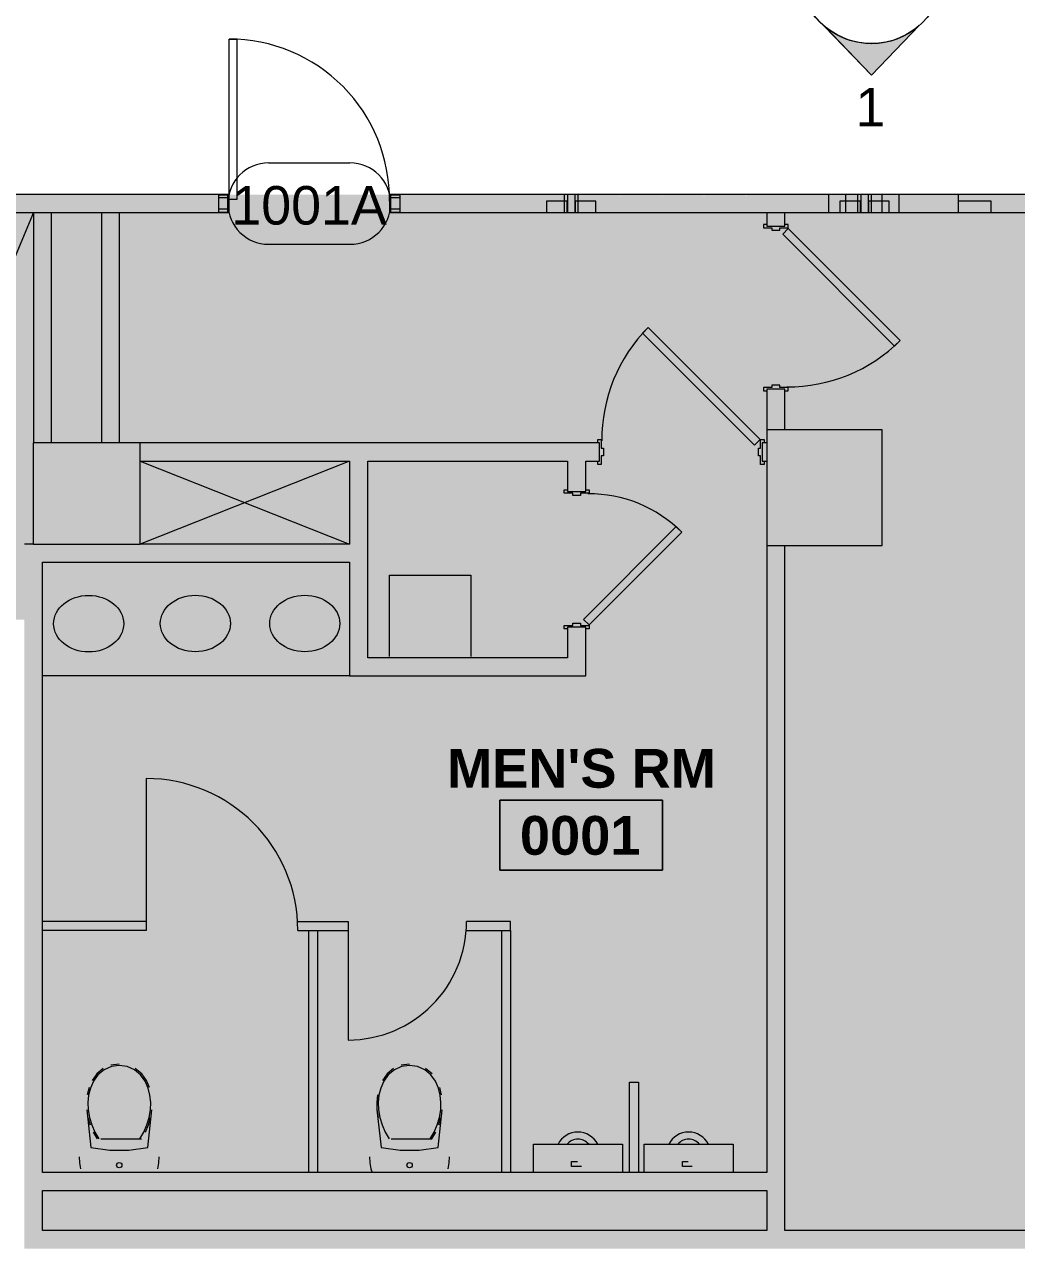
# Model space of a CAD drawing. Header units: inches. Extents: x 920 to 3811, y -644 to 2589.
# Drawn here: x 2745 to 2964.4, y 1615.4 to 1886 of the extents above; entities that cross this region are included whole.
import ezdxf

# ---------------------------------------------------------------- set-up
doc = ezdxf.new("R2010")
doc.units = ezdxf.units.IN
doc.header["$MEASUREMENT"] = 0
for name, color, linetype, lineweight in [('A-ANNO-DIMS', 211, 'Continuous', 9), ('A-ANNO-DIMS-96', 211, 'Continuous', 9), ('A-AREA-IDEN', 2, 'Continuous', 9), ('A-DETL', 90, 'Continuous', 9), ('A-DETL-GENF', 92, 'Continuous', 9), ('A-DOOR', 31, 'Continuous', 13), ('A-DOOR-IDEN', 31, 'Continuous', 9), ('A-WALL', 113, 'Continuous', 13), ('A-WALL-PATT', 111, 'Continuous', 13), ('G-ANNO-SYMB', 111, 'Continuous', 9), ('I-WALL', 2, 'Continuous', 13), ('S-COLS', 52, 'Continuous', 13)]:
    doc.layers.add(name, color=color, linetype=linetype, lineweight=lineweight)
doc.styles.add('Swis721 Lt BT', font='swissl.ttf', dxfattribs={"height": 8.514638})
doc.styles.add('Swis721 Lt BT_B', font='', dxfattribs={"height": 8.583975})
doc.styles.get('Swis721 Lt BT_B').set_extended_font_data('Swis721 Lt BT', bold=True)
doc.dimstyles.new('OTJ_-_3_32__Linear__1_2__Tolerance', dxfattribs={"dimscale": 12, "dimtxt": 9, "dimasz": 0.375, "dimexe": 0.75, "dimexo": 0.5, "dimgap": 0.5, "dimtad": 1, "dimdec": 1, "dimrnd": 0.5, "dimzin": 3, "dimdsep": 46, "dimlunit": 4, "dimtxsty": 'Swis721 Lt BT', "dimblk1": 'OBLIQUE', "dimblk2": 'OBLIQUE', "dimsah": 1, "dimcen": 0.09, "dimdle": 0.75, "dimazin": 0, "dimtfac": 1, "dimtdec": 4, "dimtix": 1, "dimtmove": 0, "dimatfit": 3, "dimfxl": 1, "dimtvp": 1, "dimfrac": 2, "dimtolj": 1, "dimtzin": 0, "dimarcsym": 2})

# ---------------------------------------------------------------- blocks, each defined once
blk = doc.blocks.new('Single Flush_No Glass - 3_-0_x8_-0_-4442643-ELEVATION 10 -')
at = {"layer": 'A-DOOR'}
h = blk.add_hatch(color=10, dxfattribs=at)
h.paths.add_polyline_path([(-13.63, -2.66), (-13.63, -0.79), (-13.13, -0.79), (-13.13, 0.96), (-13.63, 0.96), (-13.63, 2.84), (-14.38, 2.84), (-14.38, 2.09), (-14.01, 2.09), (-14.01, -1.91), (-14.38, -1.91), (-14.38, -2.66), (-14.01, -2.66)], flags=0)
h.paths.add_polyline_path([(22.24, -2.66), (22.37, -2.66), (22.37, -1.91), (21.99, -1.91), (21.99, 2.09), (22.37, 2.09), (22.37, 2.84), (21.62, 2.84), (21.62, 0.96), (21.12, 0.96), (21.12, -0.79), (21.62, -0.79), (21.62, -2.66), (21.99, -2.66)], flags=0)
at = {"layer": 'A-DOOR', "color": 8, "lineweight": 20}
for p, q in [((-3.25, 27.59), (-4.49, 26.35)), ((21.49, 2.84), (-3.25, 27.59)), ((-4.49, 26.35), (20.26, 1.6)), ((-14.38, 2.84), (-13.63, 2.84)), ((-14.38, 2.09), (-14.38, 2.84)), ((-13.63, 2.84), (-13.63, 0.96)), ((20.26, 1.6), (21.49, 2.84)), ((21.62, 2.84), (22.37, 2.84)), ((21.62, 0.96), (21.62, 2.84)), ((22.37, 2.84), (22.37, 2.09)), ((-13.63, 0.96), (-13.13, 0.96)), ((-13.13, 0.96), (-13.13, -0.79)), ((21.12, 0.96), (21.62, 0.96)), ((21.12, -0.79), (21.12, 0.96)), ((-14.38, -2.66), (-14.38, -1.91)), ((-13.63, -2.66), (-14.38, -2.66)), ((-13.63, -0.79), (-13.63, -2.66)), ((-13.13, -0.79), (-13.63, -0.79)), ((21.62, -0.79), (21.12, -0.79)), ((21.62, -2.66), (21.62, -0.79)), ((22.37, -2.66), (21.62, -2.66)), ((22.37, -1.91), (22.37, -2.66))]:
    blk.add_line(p, q, dxfattribs=at)
at = {"layer": 'A-DOOR', "color": 55}
blk.add_arc((21.49, 2.84), 35, 135, 180.5, dxfattribs=at)
blk = doc.blocks.new('Single Flush_No Glass - 3_-0_x8_-0_-4442648-ELEVATION 10 -')
at = {"layer": 'A-DOOR'}
h = blk.add_hatch(color=10, dxfattribs=at)
h.paths.add_polyline_path([(-14.38, 1.93), (-14.38, 1.91), (-14.01, 1.91), (-14.01, -2.09), (-14.38, -2.09), (-14.38, -2.84), (-13.63, -2.84), (-13.63, -0.96), (-13.13, -0.96), (-13.13, 0.79), (-13.63, 0.79), (-13.63, 2.66), (-14.38, 2.66)], flags=0)
h.paths.add_polyline_path([(21.12, 0.54), (21.12, -0.96), (21.62, -0.96), (21.62, -2.84), (22.37, -2.84), (22.37, -2.09), (21.99, -2.09), (21.99, 1.91), (22.37, 1.91), (22.37, 2.66), (21.62, 2.66), (21.62, 0.79), (21.12, 0.79)], flags=0)
at = {"layer": 'A-DOOR', "color": 8, "lineweight": 20}
for p, q in [((-14.38, 2.66), (-14.38, 1.91)), ((-13.63, 2.66), (-14.38, 2.66)), ((-13.63, 0.79), (-13.63, 2.66)), ((-13.13, 0.79), (-13.63, 0.79)), ((-13.13, -0.96), (-13.13, 0.79)), ((21.62, 0.79), (21.12, 0.79)), ((21.12, 0.79), (21.12, -0.96)), ((22.37, 2.66), (21.62, 2.66)), ((21.62, 2.66), (21.62, 0.79)), ((22.37, 1.91), (22.37, 2.66)), ((-14.38, -2.09), (-14.38, -2.84)), ((-13.63, -2.84), (-13.63, -0.96)), ((-13.63, -0.96), (-13.13, -0.96)), ((-4.49, -26.35), (20.26, -1.6)), ((20.26, -1.6), (21.49, -2.84)), ((21.12, -0.96), (21.62, -0.96)), ((21.62, -0.96), (21.62, -2.84)), ((22.37, -2.84), (22.37, -2.09)), ((-14.38, -2.84), (-13.63, -2.84)), ((21.49, -2.84), (-3.25, -27.59)), ((21.62, -2.84), (22.37, -2.84)), ((-3.25, -27.59), (-4.49, -26.35))]:
    blk.add_line(p, q, dxfattribs=at)
at = {"layer": 'A-DOOR', "color": 55}
blk.add_arc((21.49, -2.84), 35, 179.5, 225, dxfattribs=at)
blk = doc.blocks.new('Single Flush_No Glass - 2_-6_x8_-0_-4442653-ELEVATION 10 -')
at = {"layer": 'A-DOOR'}
h = blk.add_hatch(color=10, dxfattribs=at)
h.paths.add_polyline_path([(19.37, -2.66), (19.37, -1.91), (18.99, -1.91), (18.99, 2.09), (19.37, 2.09), (19.37, 2.84), (18.62, 2.84), (18.62, 0.96), (18.12, 0.96), (18.12, -0.79), (18.62, -0.79), (18.62, -2.66), (19.24, -2.66)], flags=0)
h.paths.add_polyline_path([(-10.13, 0.96), (-10.63, 0.96), (-10.63, 2.84), (-11.38, 2.84), (-11.38, 2.09), (-11.01, 2.09), (-11.01, -1.91), (-11.38, -1.91), (-11.38, -2.66), (-10.63, -2.66), (-10.63, -0.79), (-10.13, -0.79)], flags=0)
at = {"layer": 'A-DOOR', "color": 8, "lineweight": 20}
for p, q in [((-2.01, 23.34), (-3.25, 22.11)), ((-3.25, 22.11), (17.26, 1.6)), ((18.49, 2.84), (-2.01, 23.34)), ((-11.38, 2.84), (-10.63, 2.84)), ((-11.38, 2.09), (-11.38, 2.84)), ((-10.63, 2.84), (-10.63, 0.96)), ((17.26, 1.6), (18.49, 2.84)), ((18.62, 2.84), (19.37, 2.84)), ((18.62, 0.96), (18.62, 2.84)), ((19.37, 2.84), (19.37, 2.09)), ((-10.63, 0.96), (-10.13, 0.96)), ((-10.13, 0.96), (-10.13, -0.79)), ((18.12, 0.96), (18.62, 0.96)), ((18.12, -0.79), (18.12, 0.96)), ((-11.38, -2.66), (-11.38, -1.91)), ((-10.63, -2.66), (-11.38, -2.66)), ((-10.63, -0.79), (-10.63, -2.66)), ((-10.13, -0.79), (-10.63, -0.79)), ((18.62, -0.79), (18.12, -0.79)), ((18.62, -2.66), (18.62, -0.79)), ((19.37, -2.66), (18.62, -2.66)), ((19.37, -1.91), (19.37, -2.66))]:
    blk.add_line(p, q, dxfattribs=at)
at = {"layer": 'A-DOOR', "color": 55}
blk.add_arc((18.49, 2.84), 29, 135, 180.5, dxfattribs=at)
blk = doc.blocks.new('Concrete-Rectangular-Column - 25 137_256 x 25 85_256-4406942-ELEVATION 10 -')
at = {"layer": 'S-COLS'}
blk.add_hatch(color=10, dxfattribs=at).paths.add_polyline_path([(-12.75, -12.8), (12.77, -12.8), (12.77, 12.8), (-12.77, 12.8), (-12.77, -12.8)], flags=0)
at = {"layer": 'S-COLS', "color": 8, "lineweight": 20}
for p, q in [((12.77, 12.8), (-12.77, 12.8)), ((-12.77, 12.8), (-12.77, -12.8)), ((12.77, -12.8), (12.77, 12.8)), ((-12.77, -12.8), (12.77, -12.8))]:
    blk.add_line(p, q, dxfattribs=at)
blk = doc.blocks.new('Concrete-Rectangular-Column - 22 45_128 x 23 157_256-4407304-ELEVATION 10 -')
at = {"layer": 'S-COLS'}
blk.add_hatch(color=10, dxfattribs=at).paths.add_polyline_path([(11.18, -11.81), (11.18, 11.81), (-11.18, 11.81), (-11.18, -11.81)], flags=0)
at = {"layer": 'S-COLS', "color": 8, "lineweight": 20}
for p, q in [((11.18, 11.81), (-11.18, 11.81)), ((-11.18, 11.81), (-11.18, -11.81)), ((11.18, -11.81), (11.18, 11.81)), ((-11.18, -11.81), (11.18, -11.81))]:
    blk.add_line(p, q, dxfattribs=at)
blk = doc.blocks.new('Single Flush_No Glass_Frameless - 3_-0_x8_-0_-6167872-ELEVATION 10 -')
at = {"layer": 'A-DOOR'}
for p, q in [((19.99, -0.96), (21.74, -0.96)), ((19.99, -36.46), (19.99, -0.96)), ((21.74, -0.96), (21.74, -36.46)), ((21.74, -36.46), (19.99, -36.46))]:
    blk.add_line(p, q, dxfattribs=at)
at = {"layer": 'A-DOOR', "lineweight": 9}
blk.add_arc((21.74, -0.96), 35.5, 179.5, 270, dxfattribs=at)
blk = doc.blocks.new('Elevation - Filled Arrow 2-347888-ELEVATION 10 -')
at = {"layer": 'G-ANNO-SYMB'}
blk.add_circle((0, 0), 0.1664, dxfattribs=at)
blk = doc.blocks.new('Elevation - Filled Arrow-151867-ELEVATION 10 -')
at = {"layer": 'G-ANNO-SYMB'}
h = blk.add_hatch(color=256, dxfattribs=at)
edge = h.paths.add_edge_path(flags=0)
edge.add_line((0, 0.2393), (0.1103, 0.1247))
edge.add_arc((-0.0002, -0.0002), 0.1667, 48.498, 130.5571)
edge.add_line((-0.1085, 0.1265), (0, 0.2393))
for p, q in [((0, 0.2393), (-0.1085, 0.1265)), ((-0.1084, 0.1266), (0, 0.2393)), ((0, 0.2393), (-0.1084, 0.1266)), ((0, 0.2393), (0.11, 0.1249)), ((0.1103, 0.1247), (0, 0.2393))]:
    blk.add_line(p, q, dxfattribs=at)
blk.add_arc((-0.0002, -0.0002), 0.1667, 48.498, 130.5571, dxfattribs=at)
blk.add_ellipse((-0.0002, -0.0001), major_axis=(-0.1667, 0), ratio=0.999376, start_param=3.141593, end_param=6.283185, dxfattribs=at)
blk = doc.blocks.new('DIMBLOCK12-ELEVATION 10 -')
at = {"layer": 'A-ANNO-DIMS-96'}
for p, q in [((2977.1, 1509), (2977.1, 1624.44)), ((2979.92, 1615.44), (2968.1, 1615.44)), ((2977.1, 1615.44), (2979.92, 1615.44)), ((2926.51, 1518), (2986.1, 1518)), ((2977.1, 1518), (2926.51, 1518))]:
    blk.add_line(p, q, dxfattribs=at)
at = {"layer": 'A-ANNO-DIMS-96', "lineweight": 50}
for p, q in [((2977.1, 1615.44), (2974.85, 1617.69)), ((2977.1, 1615.44), (2979.35, 1613.19)), ((2977.1, 1518), (2974.85, 1520.25)), ((2977.1, 1518), (2979.35, 1515.75))]:
    blk.add_line(p, q, dxfattribs=at)
at = {"layer": 'A-ANNO-DIMS-96', "color": 0, "insert": (2959.73, 1530.15), "char_height": 8.5146, "width": 87.7714, "attachment_point": 1, "rotation": 90, "line_spacing_factor": 1.00667, "style": 'Swis721 Lt BT'}
blk.add_mtext('8\' - 1 1/2" TYP.', dxfattribs=at)
blk = doc.blocks.new('_Oblique')
at = {"color": 0, "linetype": 'ByBlock', "lineweight": -2}
blk.add_line((-0.5, -0.5), (0.5, 0.5), dxfattribs=at)
blk = doc.blocks.new('Door Tag - Door Tag-41184-ELEVATION 10 -')
at = {"layer": 'A-DOOR-IDEN'}
for p, q in [((-0.09375, 0.09375), (0.09375, 0.09375)), ((-0.09375, -0.09375), (0.09375, -0.09375))]:
    blk.add_line(p, q, dxfattribs=at)
for centre, start, end in [((-0.09375, 0), 90, 270), ((0.09375, 0), 270, 90)]:
    blk.add_arc(centre, 0.09375, start, end, dxfattribs=at)
blk = doc.blocks.new('OTJ_ Room Tag - Room Name _ Number-360227-ELEVATION 10 -')
at = {"layer": 'A-AREA-IDEN'}
for p, q in [((-0.1881, -0.1636), (-0.1881, -0.0018)), ((-0.1881, -0.0018), (0.1869, -0.0018)), ((0.1869, -0.0018), (-0.1881, -0.0018)), ((-0.1881, -0.0018), (-0.1881, -0.1636)), ((0.1869, -0.0018), (0.1869, -0.1636)), ((0.1869, -0.1636), (0.1869, -0.0018)), ((0.1869, -0.1636), (-0.1881, -0.1636)), ((-0.1881, -0.1636), (0.1869, -0.1636))]:
    blk.add_line(p, q, dxfattribs=at)

msp = doc.modelspace()

# ---------------------------------------------------------------- hatches: boundary and pattern name
at = {"layer": 'A-DETL-GENF'}
h = msp.add_hatch(color=9, dxfattribs=at)
h.paths.add_polyline_path([(3120.85, 1619.44), (3267.22, 1619.44), (3267.22, 1628.28), (3120.85, 1628.28)], flags=0)
h.paths.add_polyline_path([(2922.86, 1848.44), (2867.38, 1848.44), (2867.38, 1848), (2913.49, 1848.37)], flags=0)
h.paths.add_polyline_path([(3116.85, 1619.44), (3116.85, 1844.44), (3090.16, 1844.44), (3090.16, 1848.44), (3086.47, 1848.44), (3086.47, 1844.44), (3078.35, 1844.44), (3078.35, 1848.44), (3074.66, 1848.44), (3074.66, 1844.44), (3017.21, 1844.44), (3017.21, 1848.44), (3011.14, 1848.44), (3011.14, 1844.44), (3001.13, 1844.44), (3001.12, 1848.44), (2995.06, 1848.44), (2995.06, 1844.44), (2938.35, 1844.44), (2938.35, 1848.44), (2932.27, 1848.44), (2932.27, 1844.44), (2929.34, 1844.44), (2929.34, 1848.44), (2922.86, 1848.44), (2922.86, 1844.44), (2913.23, 1844.45), (2913.48, 1844.51), (2867.38, 1844.88), (2867.38, 1844.44), (2864.45, 1844.44), (2864.45, 1844.9), (2827.96, 1845.19), (2827.96, 1847.69), (2864.45, 1847.98), (2864.45, 1848.44), (2707.96, 1848.44), (2710.96, 1844.44), (2710.96, 1758.44), (2744.96, 1758.44), (2744.96, 1771.17), (2746.93, 1771.17), (2746.93, 1844.44), (2750.93, 1844.44), (2750.93, 1793.53), (2762.01, 1793.53), (2762.01, 1844.44), (2766.01, 1844.44), (2766.01, 1793.53), (2871.81, 1793.53), (2871.81, 1794.28), (2872.56, 1794.28), (2872.56, 1792.4), (2873.06, 1792.4), (2873.06, 1790.65), (2872.56, 1790.65), (2872.56, 1788.78), (2871.81, 1788.78), (2871.81, 1789.53), (2869.11, 1789.53), (2869.11, 1783.15), (2869.86, 1783.15), (2869.86, 1782.4), (2867.99, 1782.4), (2867.99, 1781.9), (2866.24, 1781.9), (2866.24, 1782.4), (2864.36, 1782.4), (2864.36, 1783.15), (2865.11, 1783.15), (2865.11, 1789.53), (2820.88, 1789.53), (2820.88, 1746.02), (2865.11, 1746.02), (2865.11, 1752.4), (2864.36, 1752.4), (2864.36, 1753.15), (2866.24, 1753.15), (2866.24, 1753.65), (2867.99, 1753.65), (2867.99, 1753.15), (2869.86, 1753.15), (2869.86, 1752.4), (2869.11, 1752.4), (2869.11, 1742.02), (2816.88, 1742.02), (2816.88, 1767.17), (2748.96, 1767.17), (2748.96, 1632.28), (2909.18, 1632.28), (2909.17, 1789.53), (2908.56, 1789.53), (2908.56, 1788.78), (2907.81, 1788.78), (2907.81, 1790.65), (2907.31, 1790.65), (2907.31, 1792.4), (2907.81, 1792.4), (2907.81, 1794.28), (2908.56, 1794.28), (2908.56, 1793.53), (2909.17, 1793.53), (2909.17, 1805.06), (2908.43, 1805.06), (2908.43, 1805.81), (2910.31, 1805.81), (2910.31, 1806.31), (2912.06, 1806.31), (2912.06, 1805.81), (2913.93, 1805.81), (2913.93, 1805.06), (2913.18, 1805.06), (2913.18, 1796.44), (2934.7, 1796.44), (2934.7, 1770.84), (2913.18, 1770.84), (2913.18, 1619.44), (3049.78, 1619.44), (3049.78, 1844.39), (3053.78, 1844.39), (3053.78, 1619.44), (3098.58, 1619.44)], flags=0)
h.paths.add_polyline_path([(2909.18, 1619.44), (2909.18, 1628.28), (2748.96, 1628.28), (2748.96, 1619.44), (2907.96, 1619.44)], flags=0)
h.paths.add_polyline_path([(3217.22, 1844.44), (3218.7, 1844.46), (3218.39, 1844.77), (3226.99, 1845.94), (3217.22, 1845.94), (3217.22, 1844.61)], flags=0)
h.paths.add_polyline_path([(3188.91, 1632.28), (3267.22, 1632.28), (3267.22, 1765.61), (3165.67, 1765.61), (3165.67, 1736.53), (3161.67, 1736.53), (3161.67, 1789.53), (3159.63, 1789.53), (3159.63, 1788.78), (3158.88, 1788.78), (3158.88, 1790.65), (3158.38, 1790.65), (3158.38, 1792.4), (3158.88, 1792.4), (3158.88, 1794.28), (3159.63, 1794.28), (3159.63, 1793.53), (3217.22, 1793.53), (3217.22, 1798.15), (3216.47, 1798.15), (3216.47, 1798.9), (3218.35, 1798.9), (3218.35, 1799.4), (3220.1, 1799.4), (3220.1, 1798.9), (3221.97, 1798.9), (3221.97, 1798.15), (3221.22, 1798.15), (3221.22, 1793.53), (3264.76, 1793.53), (3264.76, 1769.61), (3264.94, 1769.61), (3264.94, 1793.53), (3271.44, 1793.53), (3271.44, 1769.61), (3275.22, 1769.61), (3275.22, 1720.44), (3330.22, 1720.44), (3330.22, 1841.94), (3221.22, 1841.94), (3221.25, 1834.9), (3221.97, 1834.9), (3221.97, 1834.15), (3220.1, 1834.15), (3220.1, 1833.65), (3218.35, 1833.65), (3218.35, 1834.15), (3216.47, 1834.15), (3216.47, 1834.9), (3217.22, 1834.9), (3217.22, 1844.44), (3179.22, 1844.44), (3179.22, 1845.19), (3168.43, 1845.05), (3168.43, 1844.54), (3160.93, 1844.52), (3160.93, 1844.95), (3134.93, 1844.62), (3134.93, 1844.47), (3120.85, 1844.44), (3120.85, 1793.53), (3122.88, 1793.53), (3122.88, 1794.28), (3123.63, 1794.28), (3123.63, 1792.4), (3124.13, 1792.4), (3124.13, 1790.65), (3123.63, 1790.65), (3123.63, 1788.78), (3122.88, 1788.78), (3122.88, 1789.53), (3120.85, 1789.53), (3120.85, 1632.28)], flags=0)
h.paths.add_polyline_path([(3241.83, 1769.61), (3241.83, 1789.53), (3165.67, 1789.53), (3165.67, 1769.61), (3233, 1769.61)], flags=0)
h.paths.add_polyline_path([(2770.54, 1771.17), (2816.88, 1771.17), (2816.88, 1789.53), (2770.54, 1789.53)], flags=0)
h.paths.add_polyline_path([(2910.31, 1840.56), (2910.31, 1841.06), (2908.43, 1841.06), (2908.43, 1841.81), (2909.18, 1841.81), (2909.18, 1844.44), (2913.18, 1844.44), (2913.18, 1841.81), (2913.93, 1841.81), (2913.93, 1841.06), (2912.06, 1841.06), (2912.06, 1840.56), (2910.56, 1840.56)], flags=0)
h.paths.add_polyline_path([(2746.93, 1844.44), (2734.87, 1845.65), (2785.54, 1848.2)], flags=0)
at = {"layer": 'A-WALL-PATT', "lineweight": 9}
h = msp.add_hatch(color=7, dxfattribs=at)
h.paths.add_polyline_path([(2746.93, 1844.44), (2785.54, 1848.2), (2734.87, 1845.65)], flags=0)
h.paths.add_polyline_path([(2706.96, 1844.44), (2710.96, 1844.44), (2707.96, 1848.44), (2706.96, 1848.44), (2706.96, 1847.8)], flags=0)
h = msp.add_hatch(color=7, dxfattribs=at)
h.paths.add_polyline_path([(3011.14, 1844.44), (3011.14, 1848.44), (3001.13, 1848.44), (3001.13, 1844.44)], flags=0)
h.paths.add_polyline_path([(3090.16, 1844.44), (3134.93, 1844.47), (3134.93, 1844.62), (3160.93, 1844.95), (3160.93, 1844.52), (3168.43, 1844.54), (3168.43, 1845.05), (3179.22, 1845.19), (3179.22, 1848.44), (3090.16, 1848.44)], flags=0)
h.paths.add_polyline_path([(3086.47, 1844.44), (3086.47, 1848.44), (3078.35, 1848.44), (3078.35, 1844.44)], flags=0)
h.paths.add_polyline_path([(3017.21, 1844.44), (3074.66, 1844.44), (3074.66, 1848.44), (3017.21, 1848.44)], flags=0)
h.paths.add_polyline_path([(2932.27, 1844.44), (2932.27, 1848.44), (2929.34, 1848.44), (2929.34, 1844.44)], flags=0)
h.paths.add_polyline_path([(2864.45, 1844.44), (2867.38, 1844.44), (2867.38, 1844.88), (2913.48, 1844.51), (2913.23, 1844.45), (2922.86, 1844.44), (2922.86, 1848.44), (2867.38, 1848), (2867.38, 1848.44), (2864.45, 1848.44), (2864.45, 1847.98), (2827.96, 1847.69), (2827.96, 1845.19), (2864.45, 1844.9), (2864.45, 1844.52)], flags=0)
h.paths.add_polyline_path([(2938.53, 1844.44), (2995.06, 1844.44), (2995.06, 1848.44), (2938.35, 1848.44), (2938.35, 1844.44)], flags=0)
for points in [[(2750.93, 1793.53), (2750.93, 1844.44), (2746.93, 1844.44), (2746.93, 1793.53), (2748.96, 1793.53)], [(2766.01, 1793.53), (2766.01, 1844.44), (2762.01, 1844.44), (2762.01, 1793.53)], [(2816.88, 1742.02), (2820.88, 1742.02), (2820.88, 1789.53), (2816.88, 1789.53), (2816.88, 1746.02)], [(2748.96, 1767.17), (2816.88, 1767.17), (2816.88, 1771.17), (2744.96, 1771.17), (2744.96, 1767.17), (2746.93, 1767.17)], [(2744.96, 1615.44), (2748.96, 1615.44), (2748.96, 1767.17), (2744.96, 1767.17), (2744.96, 1616.06)], [(2710.96, 1754.44), (2744.96, 1754.44), (2744.96, 1758.44), (2710.96, 1758.44)], [(2869.11, 1742.02), (2869.11, 1746.02), (2820.88, 1746.02), (2820.88, 1742.02)], [(2788.29, 1628.28), (2909.18, 1628.28), (2909.18, 1632.28), (2748.96, 1632.28), (2748.96, 1628.28)], [(3271.22, 1615.44), (3271.22, 1619.44), (2748.96, 1619.44), (2748.96, 1615.44), (3188.91, 1615.44)]]:
    msp.add_hatch(color=7, dxfattribs=at).paths.add_polyline_path(points, flags=0)
h = msp.add_hatch(color=7, dxfattribs=at)
h.paths.add_polyline_path([(2910.46, 1619.44), (2913.18, 1619.44), (2913.18, 1770.84), (2909.18, 1770.84), (2909.18, 1619.44)], flags=0)
h.paths.add_polyline_path([(2913.18, 1796.44), (2913.18, 1805.44), (2909.18, 1805.44), (2909.18, 1796.44), (2910.92, 1796.44)], flags=0)
h.paths.add_polyline_path([(2909.18, 1841.44), (2913.18, 1841.44), (2913.18, 1844.44), (2909.18, 1844.44), (2909.18, 1843.35)], flags=0)
h = msp.add_hatch(color=7, dxfattribs=at)
h.paths.add_polyline_path([(2770.54, 1789.53), (2872.18, 1789.53), (2872.18, 1793.53), (2770.54, 1793.52)], flags=0)
h.paths.add_polyline_path([(2909.17, 1789.53), (2909.17, 1793.53), (2908.18, 1793.53), (2908.18, 1789.53)], flags=0)
h = msp.add_hatch(color=7, dxfattribs=at)
h.paths.add_polyline_path([(2869.11, 1746.02), (2869.11, 1752.77), (2865.11, 1752.77), (2865.11, 1746.02)], flags=0)
h.paths.add_polyline_path([(2868.62, 1782.77), (2869.11, 1782.77), (2869.11, 1789.53), (2865.11, 1789.53), (2865.11, 1782.77)], flags=0)

# ---------------------------------------------------------------- linework, layer by layer
at = {"layer": 'A-DETL', "color": 55, "lineweight": 13}
for p, q in [((2746.93, 1844.44), (2710.96, 1758.44)), ((2770.54, 1789.52), (2816.88, 1771.17)), ((2816.88, 1789.52), (2770.54, 1771.17)), ((2825.73, 1764.32), (2843.73, 1764.32)), ((2825.73, 1746.32), (2825.73, 1764.32)), ((2843.73, 1764.32), (2843.73, 1746.32)), ((2816.88, 1742.02), (2748.96, 1742.02)), ((2771.85, 1719.34), (2771.85, 1685.76)), ((2771.85, 1687.76), (2748.96, 1687.76)), ((2805.37, 1687.76), (2816.53, 1687.76)), ((2816.53, 1687.76), (2816.53, 1661.53)), ((2852.51, 1687.76), (2842.75, 1687.76)), ((2852.51, 1685.76), (2852.51, 1687.76)), ((2771.85, 1685.76), (2748.96, 1685.76)), ((2805.44, 1685.76), (2816.53, 1685.76)), ((2807.8, 1685.76), (2807.8, 1632.28)), ((2809.8, 1685.76), (2809.8, 1632.28)), ((2842.68, 1685.76), (2852.51, 1685.76)), ((2850.51, 1685.76), (2850.51, 1632.28)), ((2852.51, 1685.76), (2852.51, 1632.28)), ((2765.93, 1656.2), (2764.09, 1655.95)), ((2830.15, 1656.2), (2828.31, 1655.95)), ((2760.96, 1654.06), (2759.91, 1652.56)), ((2761.2, 1653.85), (2760.2, 1652.43)), ((2762.39, 1655.22), (2760.96, 1654.06)), ((2762.56, 1654.95), (2761.2, 1653.85)), ((2764.18, 1655.65), (2762.56, 1654.95)), ((2765.93, 1655.89), (2764.18, 1655.65)), ((2767.68, 1655.65), (2765.93, 1655.89)), ((2769.3, 1654.95), (2767.68, 1655.65)), ((2770.66, 1653.85), (2769.3, 1654.95)), ((2770.9, 1654.06), (2769.47, 1655.22)), ((2771.66, 1652.43), (2770.66, 1653.85)), ((2771.95, 1652.56), (2770.9, 1654.06)), ((2825.18, 1654.06), (2824.13, 1652.56)), ((2825.42, 1653.85), (2824.42, 1652.43)), ((2826.61, 1655.22), (2825.18, 1654.06)), ((2826.78, 1654.95), (2825.42, 1653.85)), ((2828.39, 1655.65), (2826.78, 1654.95)), ((2830.15, 1655.89), (2828.39, 1655.65)), ((2831.9, 1655.65), (2830.15, 1655.89)), ((2833.52, 1654.95), (2831.9, 1655.65)), ((2834.88, 1653.85), (2833.52, 1654.95)), ((2835.12, 1654.06), (2833.69, 1655.22)), ((2835.88, 1652.43), (2834.88, 1653.85)), ((2759.26, 1651.03), (2758.84, 1649.41)), ((2759.57, 1650.92), (2759.16, 1649.35)), ((2760.2, 1652.43), (2759.57, 1650.92)), ((2772.29, 1650.92), (2771.66, 1652.43)), ((2772.6, 1651.03), (2771.95, 1652.56)), ((2772.7, 1649.35), (2772.29, 1650.92)), ((2823.78, 1650.92), (2823.38, 1649.35)), ((2824.42, 1652.43), (2823.78, 1650.92)), ((2836.51, 1650.92), (2835.88, 1652.43)), ((2836.92, 1649.35), (2836.51, 1650.92)), ((2837.24, 1649.41), (2836.82, 1651.03)), ((2878.8, 1632.28), (2878.8, 1652.25)), ((2878.8, 1652.25), (2880.8, 1652.25)), ((2880.8, 1652.25), (2880.8, 1632.28)), ((2759.16, 1649.35), (2758.98, 1647.74)), ((2772.88, 1647.74), (2772.7, 1649.35)), ((2823.06, 1649.41), (2822.88, 1647.75)), ((2823.38, 1649.35), (2823.2, 1647.74)), ((2837.09, 1647.74), (2836.92, 1649.35)), ((2758.72, 1646.09), (2759.64, 1637.76)), ((2758.98, 1647.74), (2759.04, 1646.12)), ((2759.04, 1646.12), (2759.34, 1644.42)), ((2772.22, 1637.76), (2773.14, 1646.09)), ((2772.53, 1644.42), (2772.82, 1646.12)), ((2772.82, 1646.12), (2772.88, 1647.74)), ((2822.88, 1647.75), (2822.94, 1646.09)), ((2822.94, 1646.09), (2823.22, 1644.4)), ((2822.94, 1646.09), (2823.86, 1637.76)), ((2823.2, 1647.74), (2823.26, 1646.12)), ((2823.26, 1646.12), (2823.55, 1644.42)), ((2836.44, 1637.76), (2837.36, 1646.09)), ((2836.74, 1644.42), (2837.03, 1646.12)), ((2837.03, 1646.12), (2837.09, 1647.74)), ((2759.01, 1644.4), (2759.49, 1642.76)), ((2759.34, 1644.42), (2759.83, 1642.77)), ((2759.83, 1642.77), (2760.52, 1641.19)), ((2771.34, 1641.19), (2772.03, 1642.77)), ((2771.7, 1641.19), (2772.37, 1642.76)), ((2772.03, 1642.77), (2772.53, 1644.42)), ((2772.37, 1642.76), (2772.85, 1644.4)), ((2823.55, 1644.42), (2824.05, 1642.77)), ((2824.05, 1642.77), (2824.74, 1641.19)), ((2835.56, 1641.19), (2836.25, 1642.77)), ((2836.25, 1642.77), (2836.74, 1644.42)), ((2836.59, 1642.76), (2837.07, 1644.4)), ((2760.16, 1641.19), (2761.02, 1639.7)), ((2760.52, 1641.19), (2761.4, 1639.7)), ((2770.46, 1639.7), (2771.34, 1641.19)), ((2824.74, 1641.19), (2825.62, 1639.7)), ((2834.68, 1639.7), (2835.56, 1641.19)), ((2835.06, 1639.7), (2835.92, 1641.19)), ((2759.64, 1637.76), (2763.82, 1637.21)), ((2761.82, 1639.7), (2770.85, 1639.7)), ((2763.82, 1637.21), (2768.04, 1637.21)), ((2768.04, 1637.21), (2772.22, 1637.76)), ((2823.86, 1637.76), (2828.04, 1637.21)), ((2826.04, 1639.7), (2835.06, 1639.7)), ((2828.04, 1637.21), (2832.26, 1637.21)), ((2832.26, 1637.21), (2836.44, 1637.76)), ((2857.53, 1632.28), (2857.53, 1638.49)), ((2857.53, 1638.49), (2877.22, 1638.49)), ((2877.22, 1638.49), (2877.22, 1632.28)), ((2882.02, 1632.28), (2882.02, 1638.49)), ((2882.02, 1638.49), (2901.71, 1638.49)), ((2901.71, 1638.49), (2901.71, 1632.28)), ((2757.07, 1635.71), (2757.15, 1634.39)), ((2757.15, 1634.39), (2757.39, 1633.09)), ((2774.47, 1633.09), (2774.71, 1634.39)), ((2774.71, 1634.39), (2774.79, 1635.71)), ((2821.29, 1635.71), (2821.37, 1634.39)), ((2821.37, 1634.39), (2821.61, 1633.09)), ((2838.69, 1633.09), (2838.93, 1634.39)), ((2838.93, 1634.39), (2839.01, 1635.71)), ((2866, 1633.57), (2866, 1634.71)), ((2866, 1634.71), (2867.3, 1634.71)), ((2890.49, 1633.57), (2890.49, 1634.71)), ((2890.49, 1634.71), (2891.79, 1634.71)), ((2821.61, 1633.09), (2821.86, 1632.28)), ((2868.17, 1633.57), (2866, 1633.57)), ((2892.65, 1633.57), (2890.49, 1633.57))]:
    msp.add_line(p, q, dxfattribs=at)
for centre in [(2765.93, 1633.86), (2830.15, 1633.86)]:
    msp.add_circle(centre, 0.591, dxfattribs=at)
for centre, radius, start, end in [((2771.85, 1685.76), 33.58, 0, 90), ((2816.53, 1687.76), 26.23, 270, 0), ((2867.38, 1636.26), 4.92, 26.8904, 153.1096), ((2891.87, 1636.26), 4.92, 26.8785, 153.1215), ((2867.38, 1636.51), 3.1, 39.6181, 140.3819), ((2891.87, 1636.51), 3.1, 39.5928, 140.4072)]:
    msp.add_arc(centre, radius, start, end, dxfattribs=at)
for centre in [(2759.16, 1753.57), (2782.76, 1753.61), (2806.96, 1753.61)]:
    msp.add_ellipse(centre, major_axis=(7.75, 0), ratio=0.806452, dxfattribs=at)
at = {"layer": 'A-WALL', "color": 8, "lineweight": 20}
for p, q in [((2787.96, 1848.44), (2706.96, 1848.44)), ((2787.96, 1848.31), (2787.96, 1848.44)), ((2922.86, 1848.44), (2827.96, 1848.44)), ((2827.96, 1848.44), (2827.96, 1848.31)), ((2922.86, 1844.44), (2922.86, 1848.44)), ((2934.66, 1848.44), (2926.55, 1848.44)), ((2926.55, 1848.44), (2926.55, 1844.44)), ((2934.66, 1844.44), (2934.66, 1848.44)), ((2995.06, 1848.44), (2938.35, 1848.44)), ((2938.35, 1848.44), (2938.35, 1844.44)), ((2710.96, 1844.44), (2746.93, 1844.44)), ((2746.93, 1844.44), (2746.93, 1793.53)), ((2750.93, 1844.44), (2762.01, 1844.44)), ((2750.93, 1793.53), (2750.93, 1844.44)), ((2762.01, 1844.44), (2762.01, 1793.53)), ((2766.01, 1844.44), (2787.96, 1844.44)), ((2766.01, 1793.53), (2766.01, 1844.44)), ((2787.96, 1844.44), (2787.96, 1844.56)), ((2827.96, 1844.56), (2827.96, 1844.44)), ((2827.96, 1844.44), (2922.86, 1844.44)), ((2909.18, 1844.44), (2909.18, 1841.44)), ((2913.18, 1841.44), (2913.18, 1844.44)), ((2926.55, 1844.44), (2934.66, 1844.44)), ((2938.35, 1844.44), (2995.06, 1844.44)), ((2909.18, 1841.44), (2913.18, 1841.44)), ((2913.18, 1805.44), (2909.18, 1805.44)), ((2909.18, 1805.44), (2909.18, 1796.44)), ((2913.18, 1796.44), (2913.18, 1805.44)), ((2872.18, 1793.53), (2770.54, 1793.53)), ((2872.18, 1789.53), (2872.18, 1793.53)), ((2909.17, 1793.53), (2908.18, 1793.53)), ((2908.18, 1793.53), (2908.18, 1789.53)), ((2770.54, 1789.53), (2816.88, 1789.53)), ((2816.88, 1789.53), (2816.88, 1771.17)), ((2820.88, 1789.53), (2865.11, 1789.53)), ((2820.88, 1746.02), (2820.88, 1789.53)), ((2865.11, 1789.53), (2865.11, 1782.77)), ((2869.11, 1789.53), (2872.18, 1789.53)), ((2869.11, 1782.77), (2869.11, 1789.53)), ((2908.18, 1789.53), (2909.17, 1789.53)), ((2865.11, 1782.77), (2869.11, 1782.77)), ((2746.93, 1771.17), (2744.96, 1771.17)), ((2816.88, 1771.17), (2770.54, 1771.17)), ((2909.18, 1770.84), (2909.18, 1632.28)), ((2913.18, 1619.44), (2913.18, 1770.84)), ((2748.96, 1767.17), (2816.88, 1767.17)), ((2748.96, 1632.28), (2748.96, 1767.17)), ((2816.88, 1767.17), (2816.88, 1742.02)), ((2869.11, 1752.77), (2865.11, 1752.77)), ((2865.11, 1752.77), (2865.11, 1746.02)), ((2869.11, 1742.02), (2869.11, 1752.77)), ((2865.11, 1746.02), (2820.88, 1746.02)), ((2816.88, 1742.02), (2869.11, 1742.02)), ((2909.18, 1632.28), (2748.96, 1632.28)), ((2748.96, 1619.44), (2748.96, 1628.28)), ((2748.96, 1628.28), (2909.18, 1628.28)), ((2909.18, 1628.28), (2909.18, 1619.44)), ((2909.18, 1619.44), (2748.96, 1619.44)), ((3049.78, 1619.44), (2913.18, 1619.44))]:
    msp.add_line(p, q, dxfattribs=at)
at = {"layer": 'A-WALL'}
for p, q in [((2790.21, 1848.44), (2787.96, 1848.44)), ((2827.96, 1848.44), (2825.71, 1848.44)), ((2825.71, 1848.44), (2825.71, 1844.44)), ((2864.45, 1844.44), (2864.45, 1848.44)), ((2865.06, 1848.44), (2865.06, 1844.44)), ((2866.77, 1844.44), (2866.77, 1848.44)), ((2867.38, 1848.44), (2867.38, 1844.44)), ((2926.55, 1848.44), (2922.86, 1848.44)), ((2929.34, 1844.44), (2929.34, 1848.44)), ((2929.95, 1848.44), (2929.95, 1844.44)), ((2931.66, 1844.44), (2931.66, 1848.44)), ((2932.27, 1848.44), (2932.27, 1844.44)), ((2938.35, 1848.44), (2934.66, 1848.44)), ((2951.58, 1844.44), (2951.58, 1848.44)), ((2789.96, 1847.69), (2787.96, 1847.69)), ((2790.21, 1844.44), (2790.21, 1847.31)), ((2827.96, 1847.69), (2825.96, 1847.69)), ((2865.04, 1846.94), (2860.45, 1846.94)), ((2860.45, 1846.94), (2860.45, 1844.44)), ((2865.04, 1844.44), (2865.04, 1846.94)), ((2871.38, 1846.94), (2866.79, 1846.94)), ((2866.79, 1846.94), (2866.79, 1844.44)), ((2871.38, 1844.44), (2871.38, 1846.94)), ((2929.93, 1846.94), (2925.34, 1846.94)), ((2925.34, 1846.94), (2925.34, 1844.44)), ((2929.93, 1844.44), (2929.93, 1846.94)), ((2936.27, 1846.94), (2931.68, 1846.94)), ((2931.68, 1846.94), (2931.68, 1844.44)), ((2936.27, 1844.44), (2936.27, 1846.94)), ((2958.77, 1846.94), (2951.58, 1846.94)), ((2958.77, 1844.44), (2958.77, 1846.94)), ((2746.93, 1844.44), (2790.21, 1844.44)), ((2789.96, 1845.19), (2787.96, 1845.19)), ((2825.71, 1844.44), (2827.96, 1844.44)), ((2827.96, 1845.19), (2825.96, 1845.19)), ((2922.86, 1844.44), (2926.55, 1844.44)), ((2934.66, 1844.44), (2938.35, 1844.44))]:
    msp.add_line(p, q, dxfattribs=at)
at = {"layer": 'A-WALL', "color": 55}
for p, q in [((2787.96, 1844.56), (2787.96, 1848.31)), ((2827.96, 1848.31), (2827.96, 1844.56))]:
    msp.add_line(p, q, dxfattribs=at)
at = {"layer": 'A-WALL', "lineweight": 9}
for p, q in [((2865.06, 1844.44), (2865.06, 1846.94)), ((2866.77, 1846.94), (2866.77, 1844.44)), ((2929.95, 1844.44), (2929.95, 1846.94)), ((2931.65, 1846.94), (2931.65, 1844.44))]:
    msp.add_line(p, q, dxfattribs=at)
at = {"layer": 'I-WALL'}
for p, q in [((2789.96, 1848.31), (2787.96, 1848.31)), ((2789.96, 1844.56), (2789.96, 1848.31)), ((2827.96, 1848.31), (2825.96, 1848.31)), ((2825.96, 1848.31), (2825.96, 1844.56)), ((2787.96, 1844.56), (2789.96, 1844.56)), ((2825.96, 1844.56), (2827.96, 1844.56))]:
    msp.add_line(p, q, dxfattribs=at)

# ---------------------------------------------------------------- block references
at = {"layer": 'A-AREA-IDEN', "xscale": 95.99999999999994, "yscale": 95.99999999999994, "zscale": 95.99999999999994}
msp.add_blockref('OTJ_ Room Tag - Room Name _ Number-360227-ELEVATION 10 -', (2868.16, 1714.75), dxfattribs=at)
at = {"layer": 'A-DOOR', "rotation": 180}
msp.add_blockref('Single Flush_No Glass_Frameless - 3_-0_x8_-0_-6167872-ELEVATION 10 -', (2811.95, 1846.35), dxfattribs=at)
at = {"layer": 'A-DOOR', "color": 55}
for name, p, rotation in [('Single Flush_No Glass - 3_-0_x8_-0_-4442648-ELEVATION 10 -', (2911.09, 1819.44), 89.99999999999984), ('Single Flush_No Glass - 2_-6_x8_-0_-4442653-ELEVATION 10 -', (2867.02, 1771.77), 270)]:
    msp.add_blockref(name, p, dxfattribs=dict(at, rotation=rotation))
msp.add_blockref('Single Flush_No Glass - 3_-0_x8_-0_-4442643-ELEVATION 10 -', (2886.19, 1791.44), dxfattribs=at)
at = {"layer": 'A-DOOR-IDEN', "xscale": 95.99999999999994, "yscale": 95.99999999999994, "zscale": 95.99999999999994}
msp.add_blockref('Door Tag - Door Tag-41184-ELEVATION 10 -', (2807.96, 1846.44), dxfattribs=at)
at = {"layer": 'G-ANNO-SYMB', "xscale": 95.99999999999994, "yscale": 95.99999999999994, "zscale": 95.99999999999994}
msp.add_blockref('Elevation - Filled Arrow 2-347888-ELEVATION 10 -', (2932.32, 1897.77), dxfattribs=at)
at = {"layer": 'G-ANNO-SYMB', "extrusion": (0, 0, -1), "xscale": 95.99999999999994, "yscale": 95.99999999999994, "zscale": 95.99999999999994, "rotation": 180}
msp.add_blockref('Elevation - Filled Arrow-151867-ELEVATION 10 -', (-2932.32, 1897.77), dxfattribs=at)
at = {"layer": 'S-COLS', "color": 55}
msp.add_blockref('Concrete-Rectangular-Column - 25 137_256 x 25 85_256-4406942-ELEVATION 10 -', (2921.93, 1783.64), dxfattribs=at)
at = {"layer": 'S-COLS', "color": 55, "rotation": 270}
msp.add_blockref('Concrete-Rectangular-Column - 22 45_128 x 23 157_256-4407304-ELEVATION 10 -', (2758.73, 1782.35), dxfattribs=at)

# ---------------------------------------------------------------- texts
at = {"layer": 'A-AREA-IDEN', "char_height": 8.584, "attachment_point": 2, "line_spacing_factor": 0.998538, "style": 'Swis721 Lt BT_B'}
for s, insert, width in [("MEN'S RM", (2868.17, 1725.89), 66.204), ('0001', (2867.89, 1711.06), 30.672)]:
    msp.add_mtext(s, dxfattribs=dict(at, insert=insert, width=width))
at = {"layer": 'A-DOOR-IDEN', "insert": (2807.92, 1850.31), "char_height": 8.515, "width": 38.988, "attachment_point": 2, "line_spacing_factor": 1.00667, "style": 'Swis721 Lt BT'}
msp.add_mtext('1001A', dxfattribs=at)

# ---------------------------------------------------------------- dimensions: what is measured, and where the dimension line sits
at = {"layer": 'A-ANNO-DIMS'}
dim = msp.add_linear_dim(base=(2977.1, 1615.44), p1=(2920.51, 1518), p2=(2973.92, 1615.44), angle=90, dimstyle='OTJ_-_3_32__Linear__1_2__Tolerance', override={"dimpost": '<>TYP.', "dimfxl": 111.115245}, dxfattribs=at)
dim.commit()
dim.dimension.update_dxf_attribs({"geometry": 'DIMBLOCK12-ELEVATION 10 -', "text_midpoint": (2966.24, 1566.72)})

# ---------------------------------------------------------------- next in the draw order: texts
at = {"layer": 'G-ANNO-SYMB', "insert": (2932.09, 1872), "char_height": 8.51, "width": 7.56, "attachment_point": 2, "line_spacing_factor": 1.00667, "style": 'Swis721 Lt BT', "bg_fill": 3, "box_fill_scale": 1.25, "bg_fill_color": 0, "bg_fill_transparency": 0}
msp.add_mtext('1', dxfattribs=at)

doc.saveas('drawing.dxf')
